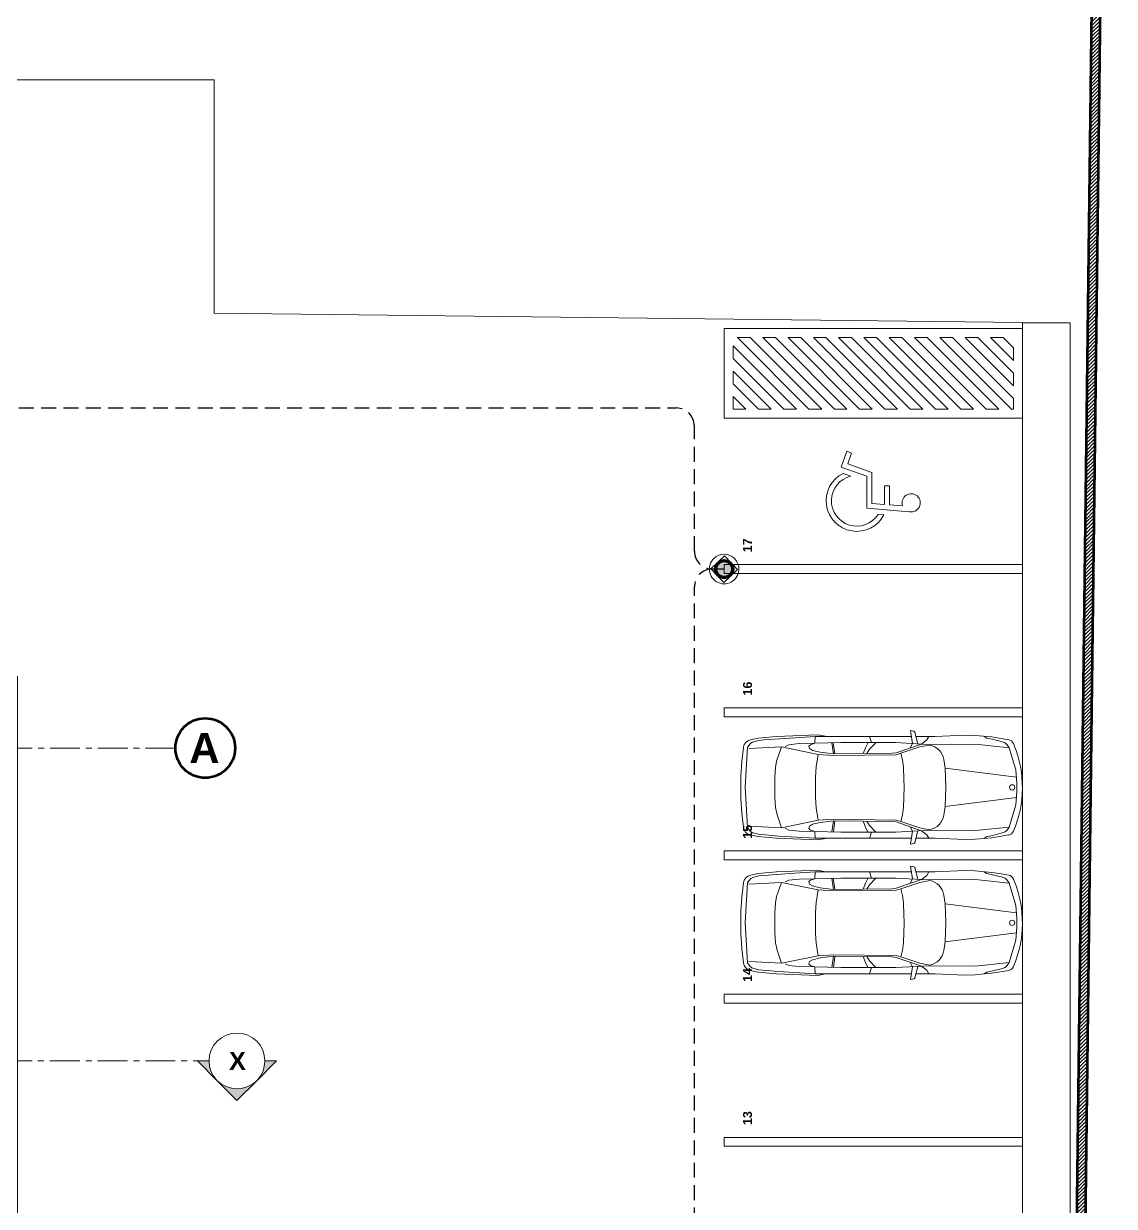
# Model space of a CAD drawing. Header units: inches. Extents: x 2704.1 to 2801.6, y 2415.6 to 2497.
# Drawn here: x 2765.88 to 2784.17, y 2457.35 to 2477.18 of the extents above; entities that cross this region are included whole.
import ezdxf

# ---------------------------------------------------------------- set-up
doc = ezdxf.new("R2010")
doc.units = ezdxf.units.IN
doc.set_wipeout_variables(frame=1)
for name, pattern in [('HIDDEN', [0.375, 0.25, -0.125]), ('Punto & Raya', [0.65, 0.5, -0.075, 0, -0.075]), ('Wipeout_Contour', [1, 0, -1])]:
    doc.linetypes.add(name, pattern=pattern)
doc.layers.add('.', color=10, linetype='Continuous', lineweight=0)
doc.layers.add('CTO. ALUMBRADO', color=5, linetype='Continuous', lineweight=30)
for name, color, linetype in [('02 _ ARQ _ ALB _ Ejes Generales', 7, 'Continuous'), ('08 _ STR _ EXT _ Estacionamiento-Pavimento', 7, 'Continuous'), ('Dibujo 2D - General', 7, 'Continuous'), ('Estructura - 03 LOSA', 7, 'Continuous'), ('Estructura - 04 MURO', 7, 'Continuous'), ('Interior - Equipamiento', 7, 'Continuous'), ('Interior - Lamp', 7, 'Continuous'), ('Marcador - Secciones', 251, 'Continuous')]:
    doc.layers.add(name, color=color, linetype=linetype)
doc.layers.add('Interior - Lamp_Pen_No__77', color=7, linetype='Continuous', lineweight=20, true_color=0xfcf969)
doc.styles.add('Estilo_Generado_1', font='swisseb.ttf')
doc.styles.add('Estilo_Generado_8', font='arialbd.ttf')

# ---------------------------------------------------------------- blocks, each defined once
blk = doc.blocks.new('Street Lamp 03 16_2')
at = {"layer": '.', "lineweight": 80}
h = blk.add_hatch(color=3, dxfattribs=at)
h.dxf.hatch_style = 1
h.paths.add_polyline_path([(-0.151, 0, 1), (0.151, 0, 1)])
at = {"layer": '.', "true_color": 0xc7c8ca}
h = blk.add_hatch(dxfattribs=at)
h.set_pattern_fill('ANSI38', color=9)
h.paths.add_polyline_path([(0.124, 0.119), (0.121, 0.117), (0.118, 0.118), (0.123, 0.123), (0.124, 0.122)])
h.paths.add_polyline_path([(0.118, 0.118), (0.117, 0.119), (0.117, 0.122), (0.121, 0.124), (0.123, 0.123)])
h = blk.add_hatch(dxfattribs=at)
h.set_pattern_fill('ANSI38', color=9)
h.paths.add_polyline_path([(-0.124, -0.119), (-0.121, -0.117), (-0.118, -0.118), (-0.123, -0.123), (-0.124, -0.122)])
h.paths.add_polyline_path([(-0.118, -0.118), (-0.117, -0.119), (-0.117, -0.122), (-0.121, -0.124), (-0.123, -0.123)])
h = blk.add_hatch(dxfattribs=at)
h.set_pattern_fill('AR-B816C', color=9)
h.paths.add_polyline_path([(-0.117, -0.119), (-0.121, -0.117), (-0.124, -0.119), (-0.124, -0.122), (-0.121, -0.124), (-0.117, -0.122)])
h = blk.add_hatch(dxfattribs=at)
h.set_pattern_fill('ANSI38', color=9)
h.paths.add_polyline_path([(0.124, -0.119), (0.121, -0.117), (0.118, -0.118), (0.123, -0.123), (0.124, -0.122)])
h.paths.add_polyline_path([(0.118, -0.118), (0.117, -0.119), (0.117, -0.122), (0.121, -0.124), (0.123, -0.123)])
for points in [[(-0.121, 0.124), (-0.124, 0.122), (-0.124, 0.119), (-0.121, 0.117), (-0.117, 0.119), (-0.117, 0.122)], [(0.121, 0.124), (0.124, 0.122), (0.124, 0.119), (0.121, 0.117), (0.117, 0.119), (0.117, 0.122)], [(-0.121, -0.124), (-0.124, -0.122), (-0.124, -0.119), (-0.121, -0.117), (-0.117, -0.119), (-0.117, -0.122)], [(0.121, -0.124), (0.124, -0.122), (0.124, -0.119), (0.121, -0.117), (0.117, -0.119), (0.117, -0.122)]]:
    blk.add_lwpolyline(points, close=True)
at = {"color": 2, "lineweight": 80}
for radius in [0.165, 0.151]:
    blk.add_circle((0, 0), radius, dxfattribs=at)
at = {"layer": 'Interior - Lamp_Pen_No__77', "color": 9}
blk.add_lwpolyline([(0.175, 0.175), (-0.175, 0.175), (-0.175, -0.175), (0.175, -0.175)], close=True, dxfattribs=at)
at = {"layer": 'Interior - Lamp_Pen_No__77', "linetype": 'Continuous'}
for start, end in [(0, 180), (180, 0)]:
    blk.add_arc((0, 0), 0.275, start, end, dxfattribs=at)

msp = doc.modelspace()

# ---------------------------------------------------------------- hatches: boundary and pattern name
at = {"layer": 'Marcador - Secciones', "linetype": 'Continuous', "lineweight": 13}
for points in [[(2768.796, 2459.792), (2769.127, 2459.461, -0.198912), (2768.99, 2459.792)], [(2770.121, 2459.792), (2769.927, 2459.792, -0.198912), (2769.79, 2459.461)], [(2769.79, 2459.461, -0.414214), (2769.127, 2459.461), (2769.458, 2459.13)]]:
    msp.add_hatch(color=7, dxfattribs=at).paths.add_polyline_path(points)

# ---------------------------------------------------------------- linework, layer by layer
at = {"layer": '02 _ ARQ _ ALB _ Ejes Generales', "color": 251, "linetype": 'Punto & Raya', "lineweight": 13}
msp.add_line((2768.426, 2465.036), (2717.701, 2465.036), dxfattribs=at)
at = {"layer": '02 _ ARQ _ ALB _ Ejes Generales', "color": 7, "linetype": 'Continuous', "lineweight": 60}
msp.add_circle((2768.926, 2465.036), 0.5, dxfattribs=at)
at = {"layer": '08 _ STR _ EXT _ Estacionamiento-Pavimento', "color": 7, "linetype": 'Continuous', "lineweight": 18, "flags": 128}
msp.add_lwpolyline([(2721.926, 2466.236), (2765.776, 2466.236), (2765.776, 2426.886), (2782.626, 2426.886), (2782.626, 2472.17), (2769.076, 2472.323), (2769.076, 2476.236), (2721.926, 2476.236)], close=True, dxfattribs=at)
at = {"layer": 'CTO. ALUMBRADO', "linetype": 'HIDDEN'}
for p, q in [((2765.426, 2470.736), (2776.826, 2470.736)), ((2777.126, 2468.336), (2777.126, 2470.436)), ((2777.626, 2468.036), (2777.426, 2468.036)), ((2777.626, 2468.036), (2777.426, 2468.036)), ((2777.126, 2456.336), (2777.126, 2467.736))]:
    msp.add_line(p, q, dxfattribs=at)
for centre, start, end in [((2776.826, 2470.436), 0, 90), ((2777.426, 2468.336), 180, 270), ((2777.426, 2467.736), 90, 180)]:
    msp.add_arc(centre, 0.3, start, end, dxfattribs=at)
at = {"layer": 'Estructura - 03 LOSA', "color": 7, "linetype": 'Continuous', "lineweight": 18, "flags": 128}
msp.add_lwpolyline([(2782.626, 2427.036), (2783.426, 2427.036), (2783.426, 2472.161), (2782.626, 2472.161)], close=True, dxfattribs=at)
at = {"layer": 'Interior - Equipamiento', "color": 251, "linetype": 'Continuous', "lineweight": 13}
for p, q in [((2778.506, 2465.231), (2778.195, 2465.203)), ((2779.189, 2465.259), (2778.506, 2465.231)), ((2779.153, 2465.231), (2778.729, 2465.204)), ((2779.153, 2465.231), (2779.146, 2465.117)), ((2779.153, 2465.231), (2780.764, 2465.231)), ((2779.323, 2465.235), (2779.189, 2465.259)), ((2780.064, 2465.231), (2780.095, 2465.128)), ((2780.806, 2465.318), (2780.749, 2465.33)), ((2780.749, 2465.33), (2780.782, 2465.112)), ((2780.825, 2465.299), (2780.87, 2465.107)), ((2781.163, 2465.231), (2780.841, 2465.231)), ((2781.024, 2465.173), (2781.057, 2465.231)), ((2781.659, 2465.253), (2781.163, 2465.231)), ((2781.832, 2465.247), (2781.659, 2465.253)), ((2782.112, 2465.222), (2781.832, 2465.247)), ((2782.03, 2465.203), (2781.987, 2465.232)), ((2782.237, 2465.203), (2782.112, 2465.222)), ((2777.948, 2465.045), (2777.922, 2464.81)), ((2778.019, 2465.049), (2777.979, 2464.38)), ((2778.061, 2465.109), (2778.019, 2465.049)), ((2778.038, 2465.027), (2778.585, 2465.054)), ((2778.195, 2465.203), (2778.065, 2465.176)), ((2778.201, 2465.164), (2778.108, 2465.137)), ((2778.289, 2465.173), (2778.201, 2465.164)), ((2778.729, 2465.204), (2778.289, 2465.173)), ((2778.505, 2464.817), (2778.585, 2465.054)), ((2778.585, 2465.054), (2779.202, 2464.929)), ((2778.647, 2465.062), (2778.71, 2465.093)), ((2778.885, 2465.112), (2778.71, 2465.093)), ((2779.146, 2465.117), (2778.885, 2465.112)), ((2779.073, 2465.093), (2779.047, 2465.069)), ((2779.047, 2465.069), (2779.056, 2465.026)), ((2779.056, 2465.026), (2779.105, 2464.997)), ((2779.146, 2465.117), (2779.073, 2465.093)), ((2779.581, 2465.128), (2779.146, 2465.117)), ((2779.459, 2464.937), (2779.433, 2465.125)), ((2779.456, 2465.128), (2779.484, 2464.941)), ((2780.505, 2465.128), (2779.581, 2465.128)), ((2779.959, 2464.943), (2779.995, 2465.042)), ((2779.995, 2465.042), (2780.038, 2465.13)), ((2780.064, 2465.016), (2780.016, 2464.944)), ((2780.173, 2465.13), (2780.064, 2465.016)), ((2780.936, 2465.104), (2780.505, 2465.128)), ((2780.509, 2464.958), (2780.936, 2465.104)), ((2780.59, 2464.948), (2780.905, 2465.055)), ((2780.782, 2465.112), (2780.747, 2465.039)), ((2780.905, 2465.055), (2781.075, 2465.087)), ((2780.936, 2465.104), (2781.024, 2465.173)), ((2781.075, 2465.097), (2780.936, 2465.104)), ((2781.84, 2465.103), (2781.075, 2465.097)), ((2782.402, 2465.042), (2781.84, 2465.103)), ((2782.124, 2465.184), (2782.03, 2465.203)), ((2782.271, 2465.148), (2782.124, 2465.184)), ((2782.398, 2465.176), (2782.237, 2465.203)), ((2782.338, 2465.125), (2782.271, 2465.148)), ((2782.371, 2465.093), (2782.338, 2465.125)), ((2782.402, 2465.042), (2782.371, 2465.093)), ((2782.513, 2464.669), (2782.402, 2465.042)), ((2782.488, 2465.082), (2782.475, 2465.112)), ((2778.488, 2464.713), (2778.505, 2464.817)), ((2779.105, 2464.997), (2779.236, 2464.965)), ((2779.202, 2464.929), (2779.17, 2464.72)), ((2779.202, 2464.929), (2779.453, 2464.913)), ((2779.236, 2464.965), (2779.459, 2464.937)), ((2779.453, 2464.913), (2780.508, 2464.925)), ((2779.459, 2464.937), (2780.442, 2464.948)), ((2780.442, 2464.948), (2780.509, 2464.958)), ((2780.508, 2464.925), (2780.59, 2464.948)), ((2780.617, 2464.835), (2780.59, 2464.948)), ((2780.631, 2464.714), (2780.617, 2464.835)), ((2781.308, 2464.843), (2781.332, 2464.699)), ((2777.922, 2464.81), (2777.908, 2464.563)), ((2778.475, 2464.546), (2778.488, 2464.713)), ((2779.17, 2464.72), (2779.158, 2464.549)), ((2780.638, 2464.514), (2780.631, 2464.714)), ((2781.332, 2464.699), (2781.342, 2464.377)), ((2781.332, 2464.699), (2782.526, 2464.548)), ((2777.908, 2464.563), (2777.903, 2464.377)), ((2778.473, 2464.381), (2778.475, 2464.546)), ((2779.158, 2464.549), (2779.156, 2464.374)), ((2780.641, 2464.382), (2780.638, 2464.514)), ((2777.903, 2464.377), (2777.908, 2464.192)), ((2777.979, 2464.38), (2778.019, 2463.706)), ((2778.475, 2464.209), (2778.473, 2464.381)), ((2779.156, 2464.374), (2779.158, 2464.206)), ((2780.631, 2464.041), (2780.641, 2464.382)), ((2781.342, 2464.377), (2781.332, 2464.056)), ((2782.626, 2464.377), (2782.626, 2464.377)), ((2777.908, 2464.192), (2777.922, 2463.945)), ((2778.488, 2464.042), (2778.475, 2464.209)), ((2778.512, 2463.919), (2778.488, 2464.042)), ((2779.158, 2464.206), (2779.17, 2464.035)), ((2779.17, 2464.035), (2779.202, 2463.826)), ((2780.617, 2463.92), (2780.631, 2464.041)), ((2781.332, 2464.056), (2781.308, 2463.912)), ((2782.526, 2464.207), (2781.332, 2464.056)), ((2782.402, 2463.713), (2782.513, 2464.086)), ((2777.922, 2463.945), (2777.948, 2463.71)), ((2778.585, 2463.701), (2778.512, 2463.919)), ((2779.202, 2463.826), (2778.585, 2463.701)), ((2779.453, 2463.842), (2779.202, 2463.826)), ((2780.508, 2463.83), (2779.453, 2463.842)), ((2780.59, 2463.807), (2780.508, 2463.83)), ((2780.59, 2463.807), (2780.617, 2463.92)), ((2778.019, 2463.706), (2778.058, 2463.65)), ((2778.585, 2463.701), (2778.038, 2463.728)), ((2778.647, 2463.693), (2778.71, 2463.662)), ((2778.71, 2463.662), (2778.885, 2463.643)), ((2778.885, 2463.643), (2779.146, 2463.637)), ((2779.047, 2463.686), (2779.056, 2463.729)), ((2779.073, 2463.662), (2779.047, 2463.686)), ((2779.056, 2463.729), (2779.105, 2463.758)), ((2779.146, 2463.637), (2779.073, 2463.662)), ((2779.105, 2463.758), (2779.236, 2463.79)), ((2779.153, 2463.524), (2779.146, 2463.637)), ((2779.146, 2463.637), (2779.581, 2463.627)), ((2779.236, 2463.79), (2779.459, 2463.817)), ((2779.46, 2463.817), (2779.433, 2463.63)), ((2779.457, 2463.63), (2779.484, 2463.814)), ((2779.459, 2463.817), (2780.442, 2463.807)), ((2779.581, 2463.627), (2780.505, 2463.627)), ((2779.959, 2463.812), (2779.995, 2463.713)), ((2779.995, 2463.713), (2780.037, 2463.627)), ((2780.064, 2463.739), (2780.016, 2463.811)), ((2780.171, 2463.627), (2780.064, 2463.739)), ((2780.064, 2463.523), (2780.095, 2463.627)), ((2780.442, 2463.807), (2780.509, 2463.797)), ((2780.505, 2463.627), (2781.075, 2463.658)), ((2780.509, 2463.797), (2780.936, 2463.651)), ((2780.905, 2463.7), (2780.59, 2463.807)), ((2780.782, 2463.643), (2780.747, 2463.716)), ((2780.749, 2463.425), (2780.782, 2463.643)), ((2780.825, 2463.456), (2780.87, 2463.647)), ((2781.075, 2463.668), (2780.905, 2463.7)), ((2780.936, 2463.651), (2781.024, 2463.582)), ((2781.075, 2463.658), (2781.84, 2463.652)), ((2781.84, 2463.652), (2782.402, 2463.713)), ((2782.271, 2463.607), (2782.338, 2463.63)), ((2782.338, 2463.63), (2782.371, 2463.661)), ((2782.371, 2463.661), (2782.402, 2463.713)), ((2778.061, 2463.58), (2778.195, 2463.551)), ((2778.107, 2463.618), (2778.201, 2463.591)), ((2778.195, 2463.551), (2778.506, 2463.524)), ((2778.201, 2463.591), (2778.537, 2463.562)), ((2778.506, 2463.524), (2779.189, 2463.496)), ((2778.537, 2463.562), (2779.153, 2463.524)), ((2779.153, 2463.524), (2780.764, 2463.524)), ((2779.189, 2463.496), (2779.323, 2463.52)), ((2780.806, 2463.437), (2780.749, 2463.425)), ((2781.163, 2463.524), (2780.841, 2463.524)), ((2781.024, 2463.582), (2781.057, 2463.524)), ((2781.163, 2463.524), (2781.659, 2463.502)), ((2781.659, 2463.502), (2781.832, 2463.508)), ((2781.832, 2463.508), (2781.987, 2463.523)), ((2781.987, 2463.523), (2782.03, 2463.552)), ((2781.987, 2463.523), (2782.112, 2463.533)), ((2782.03, 2463.552), (2782.109, 2463.567)), ((2782.109, 2463.567), (2782.271, 2463.607)), ((2782.112, 2463.533), (2782.398, 2463.579)), ((2780.806, 2463.047), (2780.749, 2463.059)), ((2780.749, 2463.059), (2780.782, 2462.842)), ((2780.825, 2463.028), (2780.87, 2462.837)), ((2778.061, 2462.838), (2778.019, 2462.778)), ((2778.195, 2462.933), (2778.065, 2462.905)), ((2778.201, 2462.893), (2778.108, 2462.867)), ((2778.506, 2462.96), (2778.195, 2462.933)), ((2778.289, 2462.902), (2778.201, 2462.893)), ((2778.729, 2462.933), (2778.289, 2462.902)), ((2779.189, 2462.989), (2778.506, 2462.96)), ((2778.885, 2462.841), (2778.71, 2462.823)), ((2779.153, 2462.96), (2778.729, 2462.933)), ((2779.146, 2462.847), (2778.885, 2462.841)), ((2779.146, 2462.847), (2779.073, 2462.823)), ((2779.153, 2462.96), (2779.146, 2462.847)), ((2779.581, 2462.858), (2779.146, 2462.847)), ((2779.153, 2462.96), (2780.764, 2462.96)), ((2779.323, 2462.964), (2779.189, 2462.989)), ((2779.459, 2462.667), (2779.433, 2462.854)), ((2779.456, 2462.858), (2779.484, 2462.67)), ((2780.505, 2462.858), (2779.581, 2462.858)), ((2779.995, 2462.771), (2780.038, 2462.86)), ((2780.064, 2462.961), (2780.095, 2462.858)), ((2780.173, 2462.86), (2780.064, 2462.746)), ((2780.936, 2462.834), (2780.505, 2462.858)), ((2780.509, 2462.687), (2780.936, 2462.834)), ((2780.782, 2462.842), (2780.747, 2462.769)), ((2781.163, 2462.96), (2780.841, 2462.96)), ((2780.936, 2462.834), (2781.024, 2462.902)), ((2781.075, 2462.827), (2780.936, 2462.834)), ((2781.024, 2462.902), (2781.057, 2462.961)), ((2781.84, 2462.832), (2781.075, 2462.827)), ((2781.659, 2462.982), (2781.163, 2462.96)), ((2781.832, 2462.977), (2781.659, 2462.982)), ((2782.112, 2462.951), (2781.832, 2462.977)), ((2782.402, 2462.772), (2781.84, 2462.832)), ((2782.03, 2462.933), (2781.987, 2462.962)), ((2782.124, 2462.913), (2782.03, 2462.933)), ((2782.237, 2462.933), (2782.112, 2462.951)), ((2782.271, 2462.878), (2782.124, 2462.913)), ((2782.398, 2462.906), (2782.237, 2462.933)), ((2782.338, 2462.854), (2782.271, 2462.878)), ((2782.371, 2462.823), (2782.338, 2462.854)), ((2782.488, 2462.811), (2782.475, 2462.842)), ((2777.948, 2462.775), (2777.922, 2462.539)), ((2778.019, 2462.778), (2777.979, 2462.11)), ((2778.038, 2462.756), (2778.585, 2462.784)), ((2778.505, 2462.546), (2778.585, 2462.784)), ((2778.585, 2462.784), (2779.202, 2462.659)), ((2778.647, 2462.792), (2778.71, 2462.823)), ((2779.073, 2462.823), (2779.047, 2462.799)), ((2779.047, 2462.799), (2779.056, 2462.756)), ((2779.056, 2462.756), (2779.105, 2462.726)), ((2779.105, 2462.726), (2779.236, 2462.695)), ((2779.202, 2462.659), (2779.17, 2462.45)), ((2779.202, 2462.659), (2779.453, 2462.643)), ((2779.236, 2462.695), (2779.459, 2462.667)), ((2779.453, 2462.643), (2780.508, 2462.654)), ((2779.459, 2462.667), (2780.442, 2462.678)), ((2779.959, 2462.672), (2779.995, 2462.771)), ((2780.064, 2462.746), (2780.016, 2462.673)), ((2780.442, 2462.678), (2780.509, 2462.687)), ((2780.508, 2462.654), (2780.59, 2462.677)), ((2780.59, 2462.677), (2780.905, 2462.784)), ((2780.617, 2462.564), (2780.59, 2462.677)), ((2780.905, 2462.784), (2781.075, 2462.817)), ((2782.402, 2462.772), (2782.371, 2462.823)), ((2782.513, 2462.398), (2782.402, 2462.772)), ((2777.922, 2462.539), (2777.908, 2462.293)), ((2778.475, 2462.276), (2778.488, 2462.443)), ((2778.488, 2462.443), (2778.505, 2462.546)), ((2779.17, 2462.45), (2779.158, 2462.278)), ((2780.631, 2462.444), (2780.617, 2462.564)), ((2780.638, 2462.244), (2780.631, 2462.444)), ((2781.308, 2462.572), (2781.332, 2462.428)), ((2777.908, 2462.293), (2777.903, 2462.107)), ((2778.473, 2462.11), (2778.475, 2462.276)), ((2779.158, 2462.278), (2779.156, 2462.104)), ((2780.641, 2462.111), (2780.638, 2462.244)), ((2781.332, 2462.428), (2781.342, 2462.107)), ((2781.332, 2462.428), (2782.526, 2462.277)), ((2777.903, 2462.107), (2777.908, 2461.921)), ((2777.979, 2462.11), (2778.019, 2461.436)), ((2778.475, 2461.938), (2778.473, 2462.11)), ((2779.156, 2462.104), (2779.158, 2461.936)), ((2780.631, 2461.77), (2780.641, 2462.111)), ((2781.342, 2462.107), (2781.332, 2461.786)), ((2782.626, 2462.107), (2782.626, 2462.107)), ((2777.908, 2461.921), (2777.922, 2461.675)), ((2778.488, 2461.771), (2778.475, 2461.938)), ((2779.158, 2461.936), (2779.17, 2461.764)), ((2782.526, 2461.937), (2781.332, 2461.786)), ((2777.922, 2461.675), (2777.948, 2461.439)), ((2778.512, 2461.649), (2778.488, 2461.771)), ((2778.585, 2461.43), (2778.512, 2461.649)), ((2779.17, 2461.764), (2779.202, 2461.555)), ((2780.59, 2461.537), (2780.617, 2461.65)), ((2780.617, 2461.65), (2780.631, 2461.77)), ((2781.332, 2461.786), (2781.308, 2461.642)), ((2782.402, 2461.442), (2782.513, 2461.816)), ((2778.585, 2461.43), (2778.038, 2461.457)), ((2779.202, 2461.555), (2778.585, 2461.43)), ((2779.047, 2461.415), (2779.056, 2461.458)), ((2779.056, 2461.458), (2779.105, 2461.488)), ((2779.105, 2461.488), (2779.236, 2461.519)), ((2779.453, 2461.571), (2779.202, 2461.555)), ((2779.236, 2461.519), (2779.459, 2461.547)), ((2779.46, 2461.547), (2779.433, 2461.36)), ((2780.508, 2461.56), (2779.453, 2461.571)), ((2779.457, 2461.359), (2779.484, 2461.544)), ((2779.459, 2461.547), (2780.442, 2461.536)), ((2779.959, 2461.542), (2779.995, 2461.443)), ((2779.995, 2461.443), (2780.037, 2461.356)), ((2780.064, 2461.468), (2780.016, 2461.541)), ((2780.171, 2461.356), (2780.064, 2461.468)), ((2780.442, 2461.536), (2780.509, 2461.526)), ((2780.59, 2461.537), (2780.508, 2461.56)), ((2780.509, 2461.526), (2780.936, 2461.38)), ((2780.905, 2461.43), (2780.59, 2461.537)), ((2780.782, 2461.372), (2780.747, 2461.445)), ((2781.84, 2461.382), (2782.402, 2461.442)), ((2782.371, 2461.391), (2782.402, 2461.442)), ((2778.019, 2461.436), (2778.058, 2461.38)), ((2778.061, 2461.309), (2778.195, 2461.281)), ((2778.107, 2461.347), (2778.201, 2461.321)), ((2778.195, 2461.281), (2778.506, 2461.254)), ((2778.201, 2461.321), (2778.537, 2461.291)), ((2778.506, 2461.254), (2779.189, 2461.225)), ((2778.537, 2461.291), (2779.153, 2461.254)), ((2778.647, 2461.422), (2778.71, 2461.391)), ((2778.71, 2461.391), (2778.885, 2461.373)), ((2778.885, 2461.373), (2779.146, 2461.367)), ((2779.073, 2461.391), (2779.047, 2461.415)), ((2779.146, 2461.367), (2779.073, 2461.391)), ((2779.153, 2461.254), (2779.146, 2461.367)), ((2779.146, 2461.367), (2779.581, 2461.356)), ((2779.153, 2461.254), (2780.764, 2461.254)), ((2779.189, 2461.225), (2779.323, 2461.25)), ((2779.581, 2461.356), (2780.505, 2461.356)), ((2780.064, 2461.253), (2780.095, 2461.356)), ((2780.505, 2461.356), (2781.075, 2461.387)), ((2780.749, 2461.155), (2780.782, 2461.372)), ((2780.825, 2461.185), (2780.87, 2461.377)), ((2781.163, 2461.254), (2780.841, 2461.254)), ((2781.075, 2461.397), (2780.905, 2461.43)), ((2780.936, 2461.38), (2781.024, 2461.312)), ((2781.024, 2461.312), (2781.057, 2461.253)), ((2781.075, 2461.387), (2781.84, 2461.382)), ((2781.163, 2461.254), (2781.659, 2461.232)), ((2781.832, 2461.237), (2781.987, 2461.252)), ((2781.987, 2461.252), (2782.03, 2461.281)), ((2781.987, 2461.252), (2782.112, 2461.263)), ((2782.03, 2461.281), (2782.109, 2461.297)), ((2782.109, 2461.297), (2782.271, 2461.336)), ((2782.112, 2461.263), (2782.398, 2461.308)), ((2782.271, 2461.336), (2782.338, 2461.36)), ((2782.338, 2461.36), (2782.371, 2461.391)), ((2780.806, 2461.167), (2780.749, 2461.155)), ((2781.659, 2461.232), (2781.832, 2461.237))]:
    msp.add_line(p, q, dxfattribs=at)
at = {"layer": 'Interior - Equipamiento', "color": 175, "linetype": 'Continuous', "lineweight": 13, "flags": 128}
for points in [[(2777.626, 2470.567), (2777.626, 2472.067), (2782.626, 2472.067), (2782.626, 2470.567)], [(2777.776, 2471.566), (2778.624, 2470.717), (2778.836, 2470.717), (2777.776, 2471.778)], [(2777.848, 2471.917), (2779.048, 2470.717), (2779.261, 2470.717), (2778.061, 2471.917)], [(2778.273, 2471.917), (2779.473, 2470.717), (2779.685, 2470.717), (2778.485, 2471.917)], [(2778.697, 2471.917), (2779.897, 2470.717), (2780.109, 2470.717), (2778.909, 2471.917)], [(2779.121, 2471.917), (2780.321, 2470.717), (2780.533, 2470.717), (2779.333, 2471.917)], [(2779.545, 2471.917), (2780.745, 2470.717), (2780.958, 2470.717), (2779.758, 2471.917)], [(2779.97, 2471.917), (2781.17, 2470.717), (2781.382, 2470.717), (2780.182, 2471.917)], [(2780.394, 2471.917), (2781.594, 2470.717), (2781.806, 2470.717), (2780.606, 2471.917)], [(2780.818, 2471.917), (2782.018, 2470.717), (2782.23, 2470.717), (2781.03, 2471.917)], [(2781.243, 2471.917), (2782.443, 2470.717), (2782.476, 2470.717), (2782.476, 2470.896), (2781.455, 2471.917)], [(2781.667, 2471.917), (2782.476, 2471.108), (2782.476, 2471.321), (2781.879, 2471.917)], [(2782.091, 2471.917), (2782.476, 2471.533), (2782.476, 2471.745), (2782.303, 2471.917)], [(2777.776, 2471.142), (2778.2, 2470.717), (2778.412, 2470.717), (2777.776, 2471.354)], [(2777.776, 2470.717), (2777.988, 2470.717), (2777.776, 2470.929)], [(2777.626, 2467.961), (2777.626, 2468.111), (2782.626, 2468.111), (2782.626, 2467.961)], [(2777.626, 2465.561), (2777.626, 2465.711), (2782.626, 2465.711), (2782.626, 2465.561)], [(2777.626, 2463.161), (2777.626, 2463.311), (2782.626, 2463.311), (2782.626, 2463.161)], [(2777.626, 2460.761), (2777.626, 2460.911), (2782.626, 2460.911), (2782.626, 2460.761)], [(2777.626, 2458.361), (2777.626, 2458.511), (2782.626, 2458.511), (2782.626, 2458.361)]]:
    msp.add_lwpolyline(points, close=True, dxfattribs=at)
msp.add_lwpolyline([(2780.618, 2469.094, -3.865494), (2780.73, 2468.997), (2780.016, 2469.055), (2780.016, 2469.591), (2779.585, 2469.745), (2779.68, 2470.01), (2779.763, 2469.98), (2779.698, 2469.798), (2780.104, 2469.653), (2780.104, 2469.136), (2780.312, 2469.119), (2780.312, 2469.43), (2780.4, 2469.43), (2780.4, 2469.112), (2780.618, 2469.094, -3.065684)], format="xyb", dxfattribs=at)
msp.add_lwpolyline([(2779.747, 2469.594, 1.473184), (2780.207, 2468.951), (2780.304, 2468.944, -1.373115), (2779.619, 2469.64)], format="xyb", close=True, dxfattribs=at)
at = {"layer": 'Interior - Equipamiento', "color": 251, "linetype": 'Continuous', "lineweight": 13}
for centre in [(2782.454, 2464.377), (2782.454, 2462.107)]:
    msp.add_circle(centre, 0.045, dxfattribs=at)
for centre, radius, start, end in [((2780.801, 2465.293), 0.025, 13.1504, 78.142), ((2778.097, 2465.029), 0.15, 102.0139, 171.7918), ((2778.135, 2465.041), 0.1, 106.0012, 137.4974), ((2781.011, 2464.793), 0.301, 9.5309, 77.7586), ((2782.381, 2465.078), 0.1, 20.0993, 80.4381), ((2780.756, 2464.377), 1.87, 336.8697, 22.1308), ((2780.49, 2464.377), 2.044, 351.8061, 8.1938), ((2781.011, 2463.962), 0.302, 282.2413, 350.4691), ((2778.097, 2463.726), 0.15, 186.1653, 256.417), ((2778.135, 2463.714), 0.1, 214.7319, 253.9991), ((2782.381, 2463.677), 0.1, 279.5619, 339.9007), ((2780.801, 2463.462), 0.025, 281.856, 346.8451), ((2780.801, 2463.023), 0.025, 13.1504, 78.142), ((2778.097, 2462.759), 0.15, 102.0139, 171.7918), ((2778.135, 2462.77), 0.1, 106.0012, 137.4974), ((2782.381, 2462.807), 0.1, 20.0993, 80.4381), ((2781.011, 2462.522), 0.301, 9.5309, 77.7586), ((2780.756, 2462.107), 1.87, 336.8697, 22.1308), ((2780.49, 2462.107), 2.044, 351.8061, 8.1938), ((2781.011, 2461.692), 0.302, 282.2413, 350.4691), ((2778.097, 2461.455), 0.15, 186.1653, 256.417), ((2778.135, 2461.443), 0.1, 214.7319, 253.9991), ((2782.381, 2461.407), 0.1, 279.5619, 339.9007), ((2780.801, 2461.191), 0.025, 281.856, 346.8451)]:
    msp.add_arc(centre, radius, start, end, dxfattribs=at)
at = {"layer": 'Marcador - Secciones', "color": 251, "linetype": 'Punto & Raya', "lineweight": 13}
msp.add_line((2717.522, 2459.792), (2768.796, 2459.792), dxfattribs=at)
at = {"layer": 'Marcador - Secciones', "color": 7, "linetype": 'Continuous', "lineweight": 13, "flags": 128}
for points in [[(2769.127, 2459.461), (2768.796, 2459.792), (2768.99, 2459.792, 0.198912)], [(2769.79, 2459.461), (2770.121, 2459.792), (2769.927, 2459.792, -0.198912)]]:
    msp.add_lwpolyline(points, format="xyb", dxfattribs=at)
msp.add_lwpolyline([(2769.127, 2459.461), (2769.458, 2459.13), (2769.79, 2459.461)], dxfattribs=at)
at = {"layer": 'Marcador - Secciones', "color": 7, "linetype": 'Continuous', "lineweight": 13}
msp.add_circle((2769.458, 2459.792), 0.468, dxfattribs=at)

# ---------------------------------------------------------------- block references
at = {"layer": 'Interior - Lamp', "color": 51, "linetype": 'Continuous', "lineweight": 20, "true_color": 0xfcf969, "xscale": 0.8990982590757575, "yscale": 0.8990982590757575, "zscale": 0.8990982590757575, "rotation": 313.8476422205608}
msp.add_blockref('Street Lamp 03 16_2', (2777.626, 2468.036), dxfattribs=at)

# ---------------------------------------------------------------- texts
at = {"layer": '02 _ ARQ _ ALB _ Ejes Generales', "color": 7, "lineweight": 30, "insert": (2768.66, 2465.286), "char_height": 0.5, "attachment_point": 1, "style": 'Estilo_Generado_1'}
msp.add_mtext('\\A1;{\\pql;\\pt0;\\fSwis721 Ex BT|b1|i0|c0|p34;A}', dxfattribs=at)
at = {"layer": 'Interior - Equipamiento', "color": 175, "lineweight": 13, "char_height": 0.15, "attachment_point": 6, "rotation": 90, "style": 'Estilo_Generado_8'}
for s, insert in [('\\A1;{\\pqr;\\fArial|b1|i0|c0|p34;17}', (2778.017, 2468.55)), ('\\A1;{\\pqr;\\fArial|b1|i0|c0|p34;16}', (2778.018, 2466.15)), ('\\A1;{\\pqr;\\fArial|b1|i0|c0|p34;15}', (2778.018, 2463.75)), ('\\A1;{\\pqr;\\fArial|b1|i0|c0|p34;14}', (2778.017, 2461.35)), ('\\A1;{\\pqr;\\fArial|b1|i0|c0|p34;13}', (2778.018, 2458.95))]:
    msp.add_mtext(s, dxfattribs=dict(at, insert=insert))
at = {"layer": 'Marcador - Secciones', "color": 5, "lineweight": 25, "insert": (2769.606, 2459.642), "char_height": 0.3, "attachment_point": 9, "style": 'Estilo_Generado_1'}
msp.add_mtext('\\A1;{\\pqr;\\pt0;\\fSwis721 Ex BT|b1|i0|c0|p34;X}', dxfattribs=at)

# ---------------------------------------------------------------- next in the draw order: wipeouts: each hides what was drawn before it
at = {"color": 254, "linetype": 'Wipeout_Contour', "lineweight": 0, "ltscale": 341.454326}
msp.add_wipeout([(2784.016, 2496.056), (2783.166, 2427.036), (2783.314, 2426.886), (2784.166, 2496.054)], dxfattribs=at).dxf.layer = 'Estructura - 04 MURO'

# ---------------------------------------------------------------- next in the draw order: hatches: boundary and pattern name
at = {"layer": 'Estructura - 04 MURO', "linetype": 'Continuous', "lineweight": 5}
h = msp.add_hatch(dxfattribs=at)
h.set_pattern_fill('LADRILLO_COMÚN_0002', color=252, style=0, pattern_type=2)
h.set_pattern_definition([(45, (2712.85563, 2425.385773), (-0.030052038, 0.030052038), [])])
h.paths.add_polyline_path([(2784.016, 2496.056), (2783.166, 2427.036), (2783.314, 2426.886), (2784.166, 2496.054)])

# ---------------------------------------------------------------- next in the draw order: linework, layer by layer
at = {"layer": 'Dibujo 2D - General', "color": 1, "linetype": 'Continuous', "lineweight": 35}
msp.add_lwpolyline([(2715.622, 2497.001), (2715.026, 2426.886), (2783.314, 2426.886), (2784.167, 2496.204)], close=True, dxfattribs=at)
at = {"layer": 'Estructura - 04 MURO', "color": 7, "linetype": 'Continuous', "lineweight": 80, "flags": 128}
for points in [[(2783.314, 2426.886), (2784.167, 2496.204)], [(2784.016, 2496.056), (2783.166, 2427.036)]]:
    msp.add_lwpolyline(points, dxfattribs=at)

doc.saveas('drawing.dxf')
